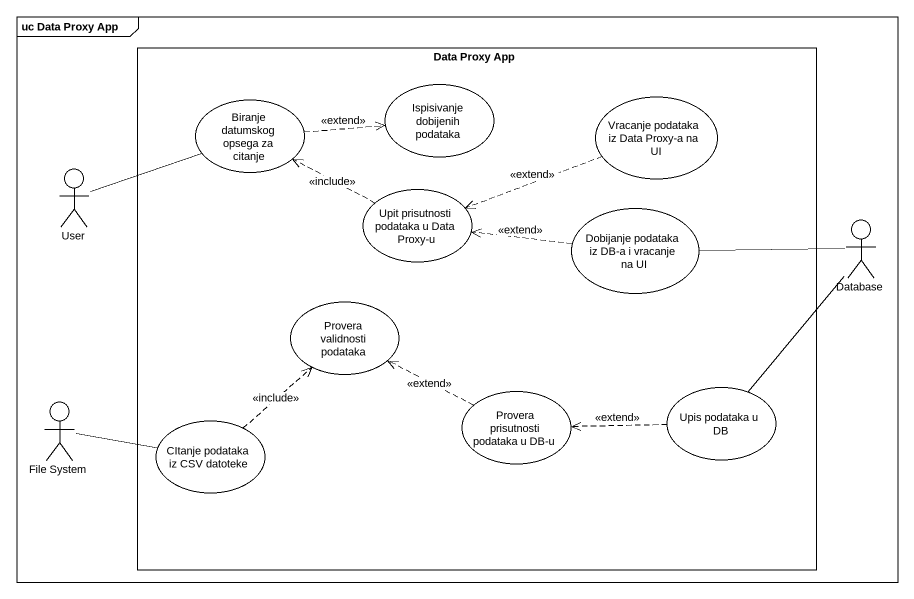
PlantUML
@startuml
mainframe uc Data Proxy App
rectangle "Data Proxy App" as Data_Proxy_App {
  usecase "Biranje datumskog opsega za citanje" as Biranje_datumskog_opsega_za
  usecase "Ispisivanje dobijenih podataka" as Ispisivanje_dobijenih
  usecase "Vracanje podataka iz Data Proxy-a na UI" as Vracanje_podataka_iz_Data
  usecase "Upit prisutnosti podataka u Data Proxy-u" as Upit_prisutnosti_podataka_u
  usecase "Dobijanje podataka iz DB-a i vracanje na UI" as Dobijanje_podataka_iz_DB_a
  usecase "Provera validnosti podataka" as Provera_validnosti_podataka
  usecase "Provera prisutnosti podataka u DB-u" as Provera_prisutnosti
  usecase "Upis podataka u DB" as Upis_podataka_u_DB
  usecase "CItanje podataka iz CSV datoteke" as CItanje_podataka_iz_CSV
}
actor User
actor "Database" as Database_
actor "File System" as File_System
Biranje_datumskog_opsega_za .right.> Ispisivanje_dobijenih : <<extend>>
Vracanje_podataka_iz_Data .left.> Upit_prisutnosti_podataka_u : <<extend>>
User -right- Biranje_datumskog_opsega_za
Upit_prisutnosti_podataka_u .left.> Biranje_datumskog_opsega_za : <<include>>
Dobijanje_podataka_iz_DB_a .left.> Upit_prisutnosti_podataka_u : <<extend>>
Dobijanje_podataka_iz_DB_a -right- Database_
File_System -right- CItanje_podataka_iz_CSV
Provera_prisutnosti .left.> Provera_validnosti_podataka : <<extend>>
Upis_podataka_u_DB -up- Database_
Upis_podataka_u_DB .left.> Provera_prisutnosti : <<extend>>
CItanje_podataka_iz_CSV .up.> Provera_validnosti_podataka : <<include>>
@enduml
